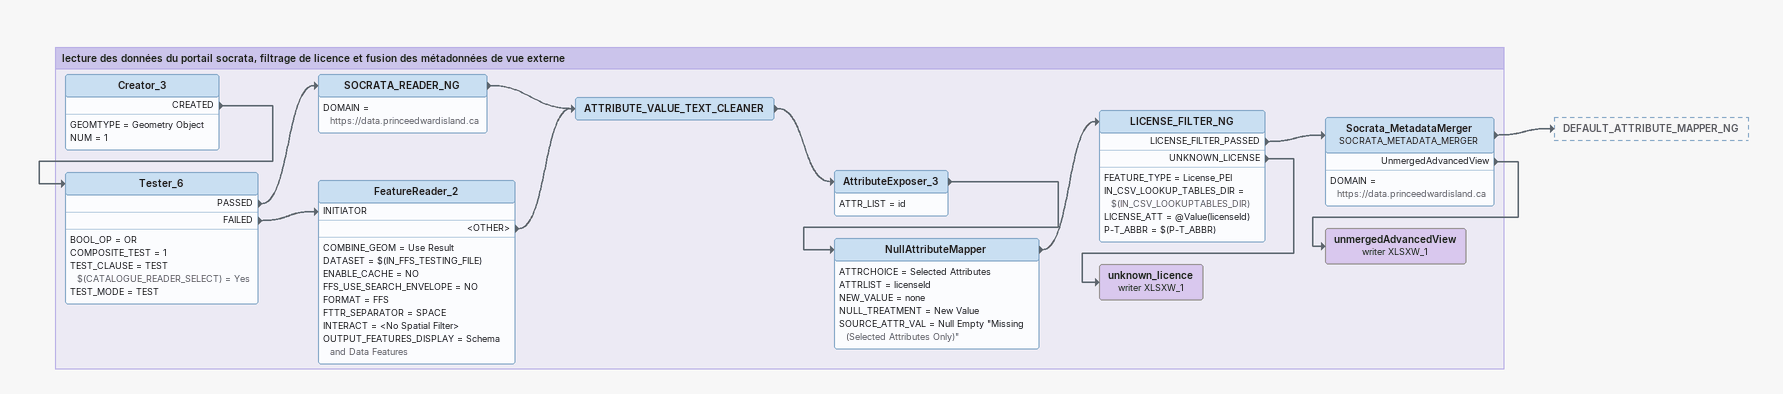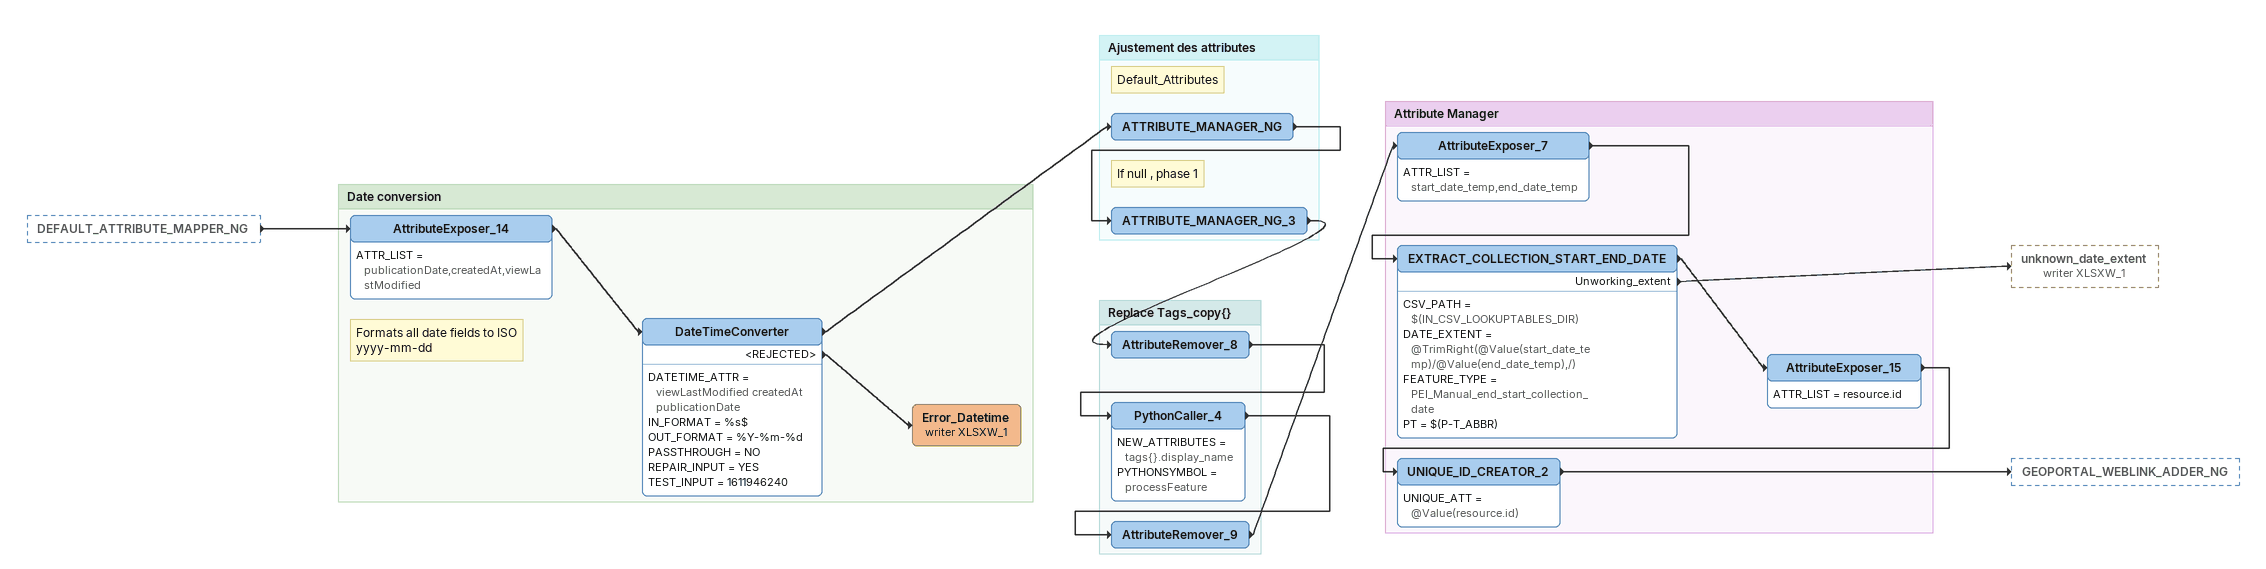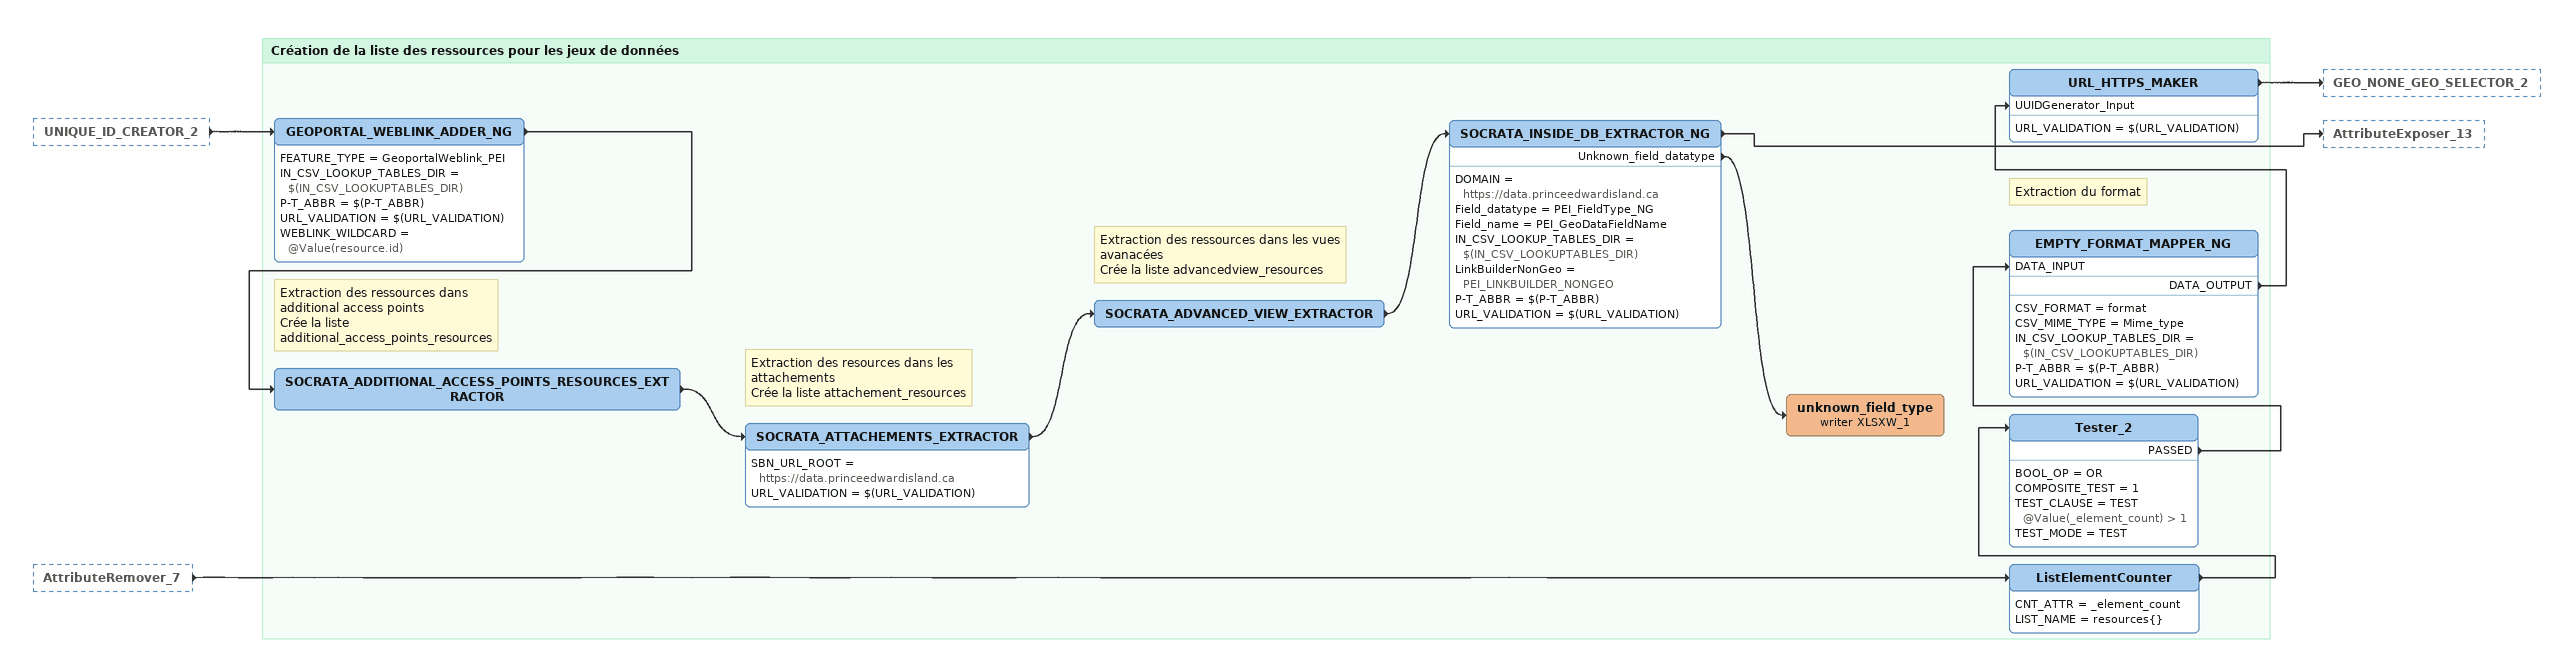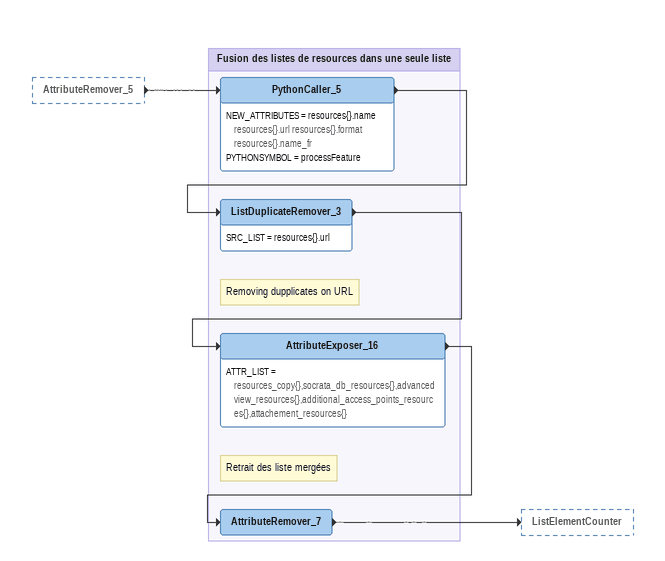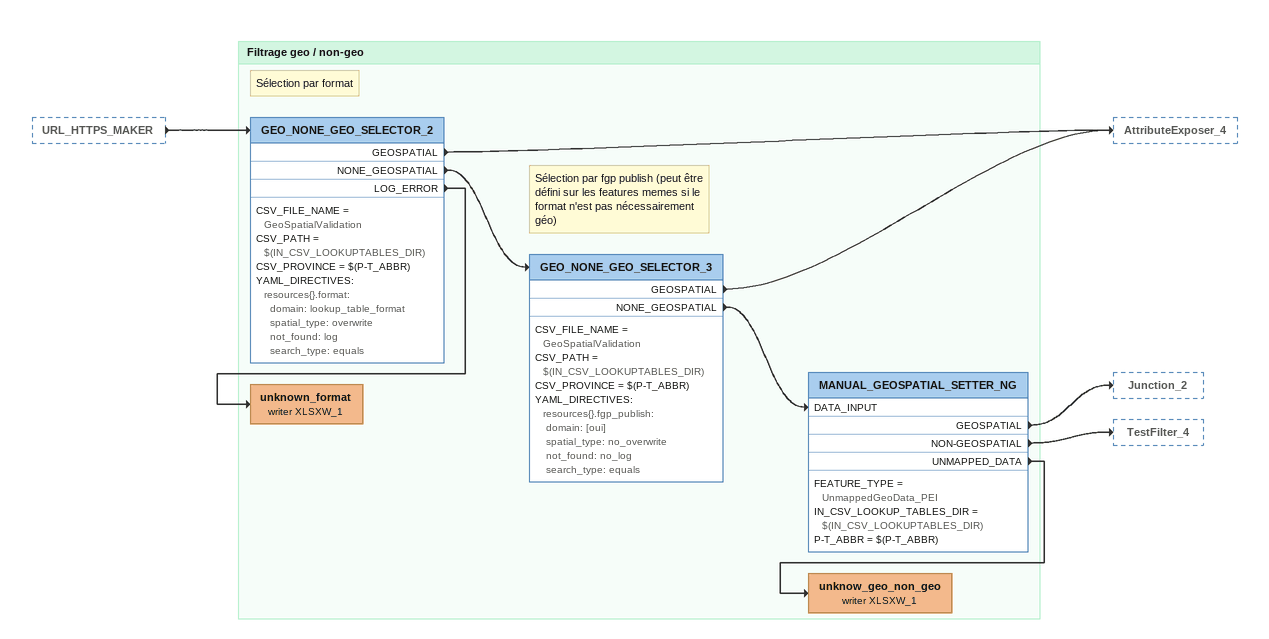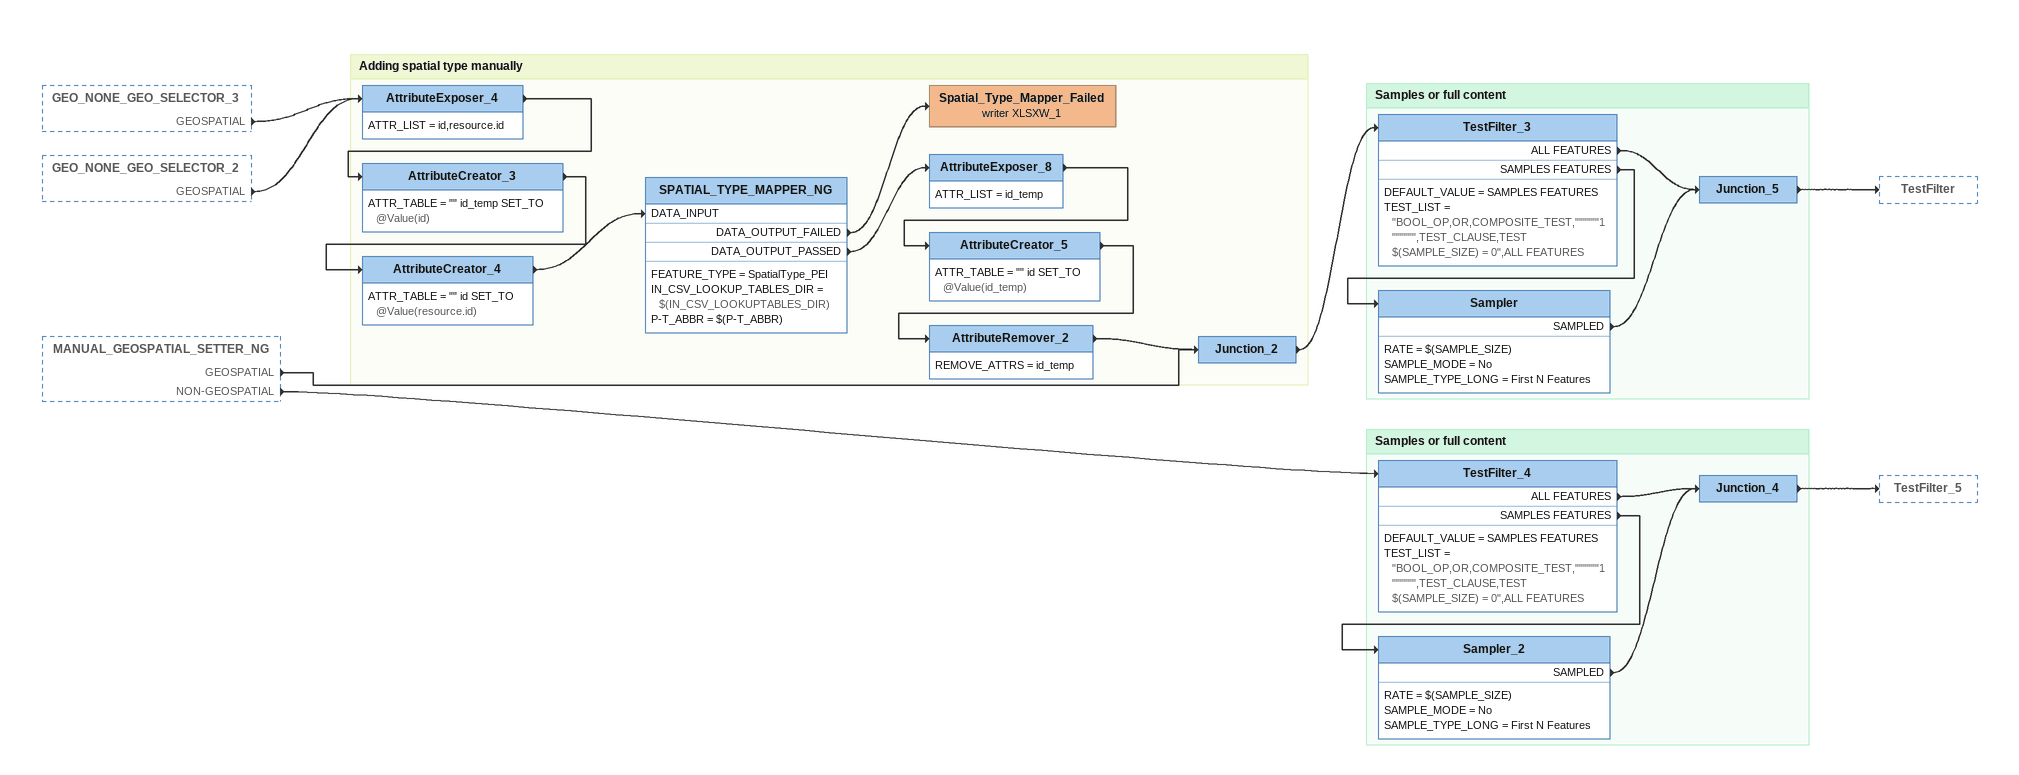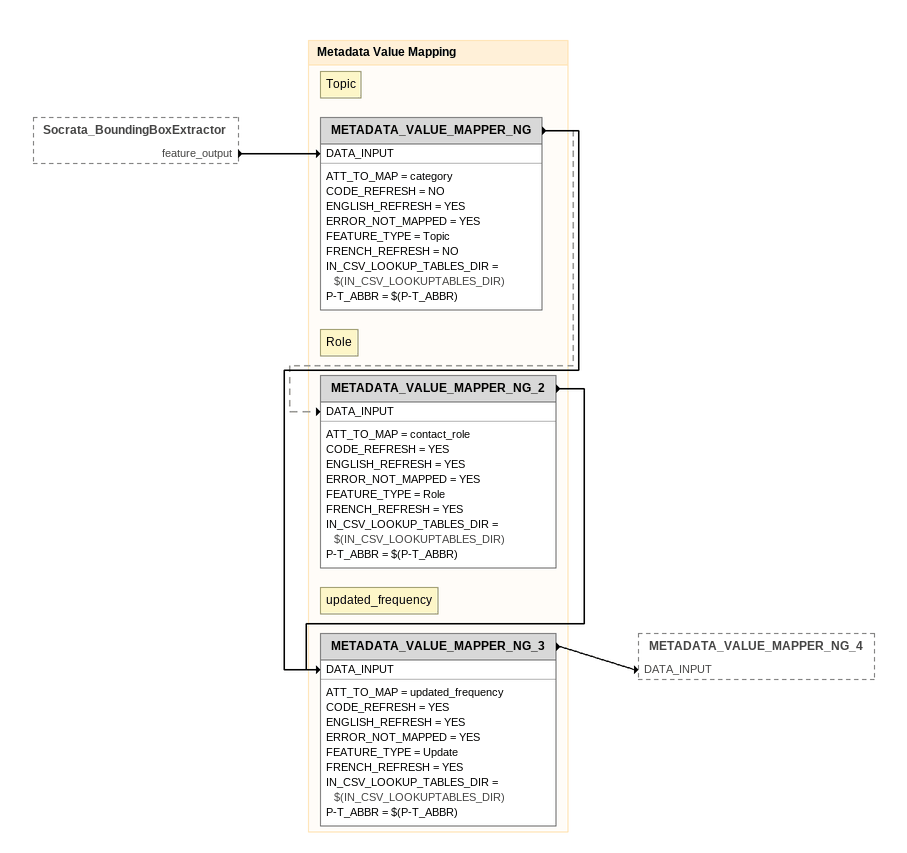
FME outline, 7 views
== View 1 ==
Bookmark: lecture des données du portail socrata, filtrage de licence et fusion des métadonnées de vue externe
Creator_3
    GEOMTYPE = Geometry Object
    NUM = 1
    CREATED -> Tester_6
Tester_6
    BOOL_OP = OR
    COMPOSITE_TEST = 1
    TEST_CLAUSE = TEST $(CATALOGUE_READER_SELECT) = Yes
    TEST_MODE = TEST
    PASSED -> SOCRATA_READER_NG
    FAILED -> FeatureReader_2 [INITIATOR]
SOCRATA_READER_NG
    DOMAIN = https://data.princeedwardisland.ca
    -> ATTRIBUTE_VALUE_TEXT_CLEANER
FeatureReader_2
    COMBINE_GEOM = Use Result
    DATASET = $(IN_FFS_TESTING_FILE)
    ENABLE_CACHE = NO
    FFS_USE_SEARCH_ENVELOPE = NO
    FORMAT = FFS
    FTTR_SEPARATOR = SPACE
    INTERACT = <No Spatial Filter>
    OUTPUT_FEATURES_DISPLAY = Schema and Data Features
    <OTHER> -> ATTRIBUTE_VALUE_TEXT_CLEANER
ATTRIBUTE_VALUE_TEXT_CLEANER
    -> AttributeExposer_3
AttributeExposer_3
    ATTR_LIST = id
    -> NullAttributeMapper
NullAttributeMapper
    ATTRCHOICE = Selected Attributes
    ATTRLIST = licenseId
    NEW_VALUE = none
    NULL_TREATMENT = New Value
    SOURCE_ATTR_VAL = Null Empty "Missing (Selected Attributes Only)"
    -> LICENSE_FILTER_NG
LICENSE_FILTER_NG
    FEATURE_TYPE = License_PEI
    IN_CSV_LOOKUP_TABLES_DIR = $(IN_CSV_LOOKUPTABLES_DIR)
    LICENSE_ATT = @Value(licenseId)
    P-T_ABBR = $(P-T_ABBR)
    LICENSE_FILTER_PASSED -> Socrata_MetadataMerger
    UNKNOWN_LICENSE -> unknown_licence (writer XLSXW_1)
Socrata_MetadataMerger: SOCRATA_METADATA_MERGER
    DOMAIN = https://data.princeedwardisland.ca
    -> DEFAULT_ATTRIBUTE_MAPPER_NG
    UnmergedAdvancedView -> unmergedAdvancedView (writer XLSXW_1)
unmergedAdvancedView (writer XLSXW_1)
unknown_licence (writer XLSXW_1)

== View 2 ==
DEFAULT_ATTRIBUTE_MAPPER_NG [outside]
    -> AttributeExposer_14

Bookmark: Date conversion
AttributeExposer_14
    ATTR_LIST = publicationDate,createdAt,viewLastModified
    -> DateTimeConverter
Note: Formats all date fields to ISO yyyy-mm-dd
DateTimeConverter
    DATETIME_ATTR = viewLastModified createdAt publicationDate
    IN_FORMAT = %s$
    OUT_FORMAT = %Y-%m-%d
    PASSTHROUGH = NO
    REPAIR_INPUT = YES
    TEST_INPUT = 1611946240
    -> ATTRIBUTE_MANAGER_NG
    <REJECTED> -> Error_Datetime (writer XLSXW_1)
Error_Datetime (writer XLSXW_1)

Bookmark: Ajustement des attributes
Note: Default_Attributes
ATTRIBUTE_MANAGER_NG
    -> ATTRIBUTE_MANAGER_NG_3
Note: If null , phase 1
ATTRIBUTE_MANAGER_NG_3
    -> AttributeRemover_8

Bookmark: Replace Tags_copy{}
AttributeRemover_8
    -> PythonCaller_4
PythonCaller_4
    NEW_ATTRIBUTES = tags{}.display_name
    PYTHONSYMBOL = processFeature
    -> AttributeRemover_9
AttributeRemover_9
    -> AttributeExposer_7

Bookmark: Attribute Manager
AttributeExposer_7
    ATTR_LIST = start_date_temp,end_date_temp
    -> EXTRACT_COLLECTION_START_END_DATE
EXTRACT_COLLECTION_START_END_DATE
    CSV_PATH = $(IN_CSV_LOOKUPTABLES_DIR)
    DATE_EXTENT = @TrimRight(@Value(start_date_temp)/@Value(end_date_temp),/)
    FEATURE_TYPE = PEI_Manual_end_start_collection_date
    PT = $(P-T_ABBR)
    -> AttributeExposer_15
    Unworking_extent -> unknown_date_extent (writer XLSXW_1)
AttributeExposer_15
    ATTR_LIST = resource.id
    -> UNIQUE_ID_CREATOR_2
UNIQUE_ID_CREATOR_2
    UNIQUE_ATT = @Value(resource.id)
    -> GEOPORTAL_WEBLINK_ADDER_NG

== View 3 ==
UNIQUE_ID_CREATOR_2 [outside]
    -> GEOPORTAL_WEBLINK_ADDER_NG
AttributeRemover_7 [outside]
    -> ListElementCounter

Bookmark: Création de la liste des ressources pour les jeux de données
GEOPORTAL_WEBLINK_ADDER_NG
    FEATURE_TYPE = GeoportalWeblink_PEI
    IN_CSV_LOOKUP_TABLES_DIR = $(IN_CSV_LOOKUPTABLES_DIR)
    P-T_ABBR = $(P-T_ABBR)
    URL_VALIDATION = $(URL_VALIDATION)
    WEBLINK_WILDCARD = @Value(resource.id)
    -> SOCRATA_ADDITIONAL_ACCESS_POINTS_RESOURCES_EXTRACTOR
Note: Extraction des ressources dans additional access points / Crée la liste additional_access_points_resources
SOCRATA_ADDITIONAL_ACCESS_POINTS_RESOURCES_EXTRACTOR
    -> SOCRATA_ATTACHEMENTS_EXTRACTOR
Note: Extraction des resources dans les attachements / Crée la liste attachement_resources
SOCRATA_ATTACHEMENTS_EXTRACTOR
    SBN_URL_ROOT = https://data.princeedwardisland.ca
    URL_VALIDATION = $(URL_VALIDATION)
    -> SOCRATA_ADVANCED_VIEW_EXTRACTOR
Note: Extraction des ressources dans les vues avanacées / Crée la liste advancedview_resources
SOCRATA_ADVANCED_VIEW_EXTRACTOR
    -> SOCRATA_INSIDE_DB_EXTRACTOR_NG
SOCRATA_INSIDE_DB_EXTRACTOR_NG
    DOMAIN = https://data.princeedwardisland.ca
    Field_datatype = PEI_FieldType_NG
    Field_name = PEI_GeoDataFieldName
    IN_CSV_LOOKUP_TABLES_DIR = $(IN_CSV_LOOKUPTABLES_DIR)
    LinkBuilderNonGeo = PEI_LINKBUILDER_NONGEO
    P-T_ABBR = $(P-T_ABBR)
    URL_VALIDATION = $(URL_VALIDATION)
    -> AttributeExposer_13
    Unknown_field_datatype -> unknown_field_type (writer XLSXW_1)
ListElementCounter
    CNT_ATTR = _element_count
    LIST_NAME = resources{}
    -> Tester_2
Tester_2
    BOOL_OP = OR
    COMPOSITE_TEST = 1
    TEST_CLAUSE = TEST @Value(_element_count) > 1
    TEST_MODE = TEST
    PASSED -> EMPTY_FORMAT_MAPPER_NG [DATA_INPUT]
Note: Extraction du format
EMPTY_FORMAT_MAPPER_NG
    CSV_FORMAT = format
    CSV_MIME_TYPE = Mime_type
    IN_CSV_LOOKUP_TABLES_DIR = $(IN_CSV_LOOKUPTABLES_DIR)
    P-T_ABBR = $(P-T_ABBR)
    URL_VALIDATION = $(URL_VALIDATION)
    DATA_OUTPUT -> URL_HTTPS_MAKER [UUIDGenerator_Input]
URL_HTTPS_MAKER
    URL_VALIDATION = $(URL_VALIDATION)
    -> GEO_NONE_GEO_SELECTOR_2
unknown_field_type (writer XLSXW_1)

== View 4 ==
AttributeRemover_5 [outside]
    -> PythonCaller_5

Bookmark: Fusion des listes de resources dans une seule liste
PythonCaller_5
    NEW_ATTRIBUTES = resources{}.name resources{}.url resources{}.format resources{}.name_fr
    PYTHONSYMBOL = processFeature
    -> ListDuplicateRemover_3
Note: Removing dupplicates on URL
ListDuplicateRemover_3
    SRC_LIST = resources{}.url
    -> AttributeExposer_16
AttributeExposer_16
    ATTR_LIST = resources_copy{},socrata_db_resources{},advancedview_resources{},additional_access_points_resources{},attachement_resources{}
    -> AttributeRemover_7
Note: Retrait des liste mergées
AttributeRemover_7
    -> ListElementCounter

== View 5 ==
URL_HTTPS_MAKER [outside]
    -> GEO_NONE_GEO_SELECTOR_2

Bookmark: Filtrage geo / non-geo
Note: Sélection par format
GEO_NONE_GEO_SELECTOR_2
    CSV_FILE_NAME = GeoSpatialValidation
    CSV_PATH = $(IN_CSV_LOOKUPTABLES_DIR)
    CSV_PROVINCE = $(P-T_ABBR)
    YAML_DIRECTIVES:
      resources{}.format:
        domain: lookup_table_format
        spatial_type: overwrite
        not_found: log
        search_type: equals
    GEOSPATIAL -> AttributeExposer_4
    NONE_GEOSPATIAL -> GEO_NONE_GEO_SELECTOR_3
    LOG_ERROR -> unknown_format (writer XLSXW_1)
Note: Sélection par fgp publish (peut être défini sur les features memes si le format n'est pas nécessairement géo)
GEO_NONE_GEO_SELECTOR_3
    CSV_FILE_NAME = GeoSpatialValidation
    CSV_PATH = $(IN_CSV_LOOKUPTABLES_DIR)
    CSV_PROVINCE = $(P-T_ABBR)
    YAML_DIRECTIVES:
      resources{}.fgp_publish:
       domain: [oui]
       spatial_type: no_overwrite
       not_found: no_log
       search_type: equals
    GEOSPATIAL -> AttributeExposer_4
    NONE_GEOSPATIAL -> MANUAL_GEOSPATIAL_SETTER_NG [DATA_INPUT]
MANUAL_GEOSPATIAL_SETTER_NG
    FEATURE_TYPE = UnmappedGeoData_PEI
    IN_CSV_LOOKUP_TABLES_DIR = $(IN_CSV_LOOKUPTABLES_DIR)
    P-T_ABBR = $(P-T_ABBR)
    GEOSPATIAL -> Junction_2
    NON-GEOSPATIAL -> TestFilter_4
    UNMAPPED_DATA -> unknow_geo_non_geo (writer XLSXW_1)
unknow_geo_non_geo (writer XLSXW_1)
unknown_format (writer XLSXW_1)

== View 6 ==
GEO_NONE_GEO_SELECTOR_3 [outside]
    GEOSPATIAL -> AttributeExposer_4
GEO_NONE_GEO_SELECTOR_2 [outside]
    GEOSPATIAL -> AttributeExposer_4
MANUAL_GEOSPATIAL_SETTER_NG [outside]
    GEOSPATIAL -> Junction_2
    NON-GEOSPATIAL -> TestFilter_4

Bookmark: Adding spatial type manually
AttributeExposer_4
    ATTR_LIST = id,resource.id
    -> AttributeCreator_3
AttributeCreator_3
    ATTR_TABLE = "" id_temp SET_TO @Value(id)
    -> AttributeCreator_4
AttributeCreator_4
    ATTR_TABLE = "" id SET_TO @Value(resource.id)
    -> SPATIAL_TYPE_MAPPER_NG [DATA_INPUT]
SPATIAL_TYPE_MAPPER_NG
    FEATURE_TYPE = SpatialType_PEI
    IN_CSV_LOOKUP_TABLES_DIR = $(IN_CSV_LOOKUPTABLES_DIR)
    P-T_ABBR = $(P-T_ABBR)
    DATA_OUTPUT_FAILED -> Spatial_Type_Mapper_Failed (writer XLSXW_1)
    DATA_OUTPUT_PASSED -> AttributeExposer_8
Spatial_Type_Mapper_Failed (writer XLSXW_1)
AttributeExposer_8
    ATTR_LIST = id_temp
    -> AttributeCreator_5
AttributeCreator_5
    ATTR_TABLE = "" id SET_TO @Value(id_temp)
    -> AttributeRemover_2
AttributeRemover_2
    REMOVE_ATTRS = id_temp
    -> Junction_2
Junction_2
    -> TestFilter_3

Bookmark: Samples or full content
TestFilter_3
    DEFAULT_VALUE = SAMPLES FEATURES
    TEST_LIST = "BOOL_OP,OR,COMPOSITE_TEST,""""""1"""""",TEST_CLAUSE,TEST $(SAMPLE_SIZE) = 0",ALL FEATURES
    ALL FEATURES -> Junction_5
    SAMPLES FEATURES -> Sampler
Sampler
    RATE = $(SAMPLE_SIZE)
    SAMPLE_MODE = No
    SAMPLE_TYPE_LONG = First N Features
    SAMPLED -> Junction_5
Junction_5
    -> TestFilter

Bookmark: Samples or full content
TestFilter_4
    DEFAULT_VALUE = SAMPLES FEATURES
    TEST_LIST = "BOOL_OP,OR,COMPOSITE_TEST,""""""1"""""",TEST_CLAUSE,TEST $(SAMPLE_SIZE) = 0",ALL FEATURES
    ALL FEATURES -> Junction_4
    SAMPLES FEATURES -> Sampler_2
Sampler_2
    RATE = $(SAMPLE_SIZE)
    SAMPLE_MODE = No
    SAMPLE_TYPE_LONG = First N Features
    SAMPLED -> Junction_4
Junction_4
    -> TestFilter_5

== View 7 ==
Socrata_BoundingBoxExtractor [outside]
    feature_output -> METADATA_VALUE_MAPPER_NG [DATA_INPUT]

Bookmark: Metadata Value Mapping
Note: Topic
METADATA_VALUE_MAPPER_NG
    ATT_TO_MAP = category
    CODE_REFRESH = NO
    ENGLISH_REFRESH = YES
    ERROR_NOT_MAPPED = YES
    FEATURE_TYPE = Topic
    FRENCH_REFRESH = NO
    IN_CSV_LOOKUP_TABLES_DIR = $(IN_CSV_LOOKUPTABLES_DIR)
    P-T_ABBR = $(P-T_ABBR)
    -> METADATA_VALUE_MAPPER_NG_2 [DATA_INPUT] [off]
    -> METADATA_VALUE_MAPPER_NG_3 [DATA_INPUT]
Note: Role
METADATA_VALUE_MAPPER_NG_2
    ATT_TO_MAP = contact_role
    CODE_REFRESH = YES
    ENGLISH_REFRESH = YES
    ERROR_NOT_MAPPED = YES
    FEATURE_TYPE = Role
    FRENCH_REFRESH = YES
    IN_CSV_LOOKUP_TABLES_DIR = $(IN_CSV_LOOKUPTABLES_DIR)
    P-T_ABBR = $(P-T_ABBR)
    -> METADATA_VALUE_MAPPER_NG_3 [DATA_INPUT]
Note: updated_frequency
METADATA_VALUE_MAPPER_NG_3
    ATT_TO_MAP = updated_frequency
    CODE_REFRESH = YES
    ENGLISH_REFRESH = YES
    ERROR_NOT_MAPPED = YES
    FEATURE_TYPE = Update
    FRENCH_REFRESH = YES
    IN_CSV_LOOKUP_TABLES_DIR = $(IN_CSV_LOOKUPTABLES_DIR)
    P-T_ABBR = $(P-T_ABBR)
    -> METADATA_VALUE_MAPPER_NG_4 [DATA_INPUT]
